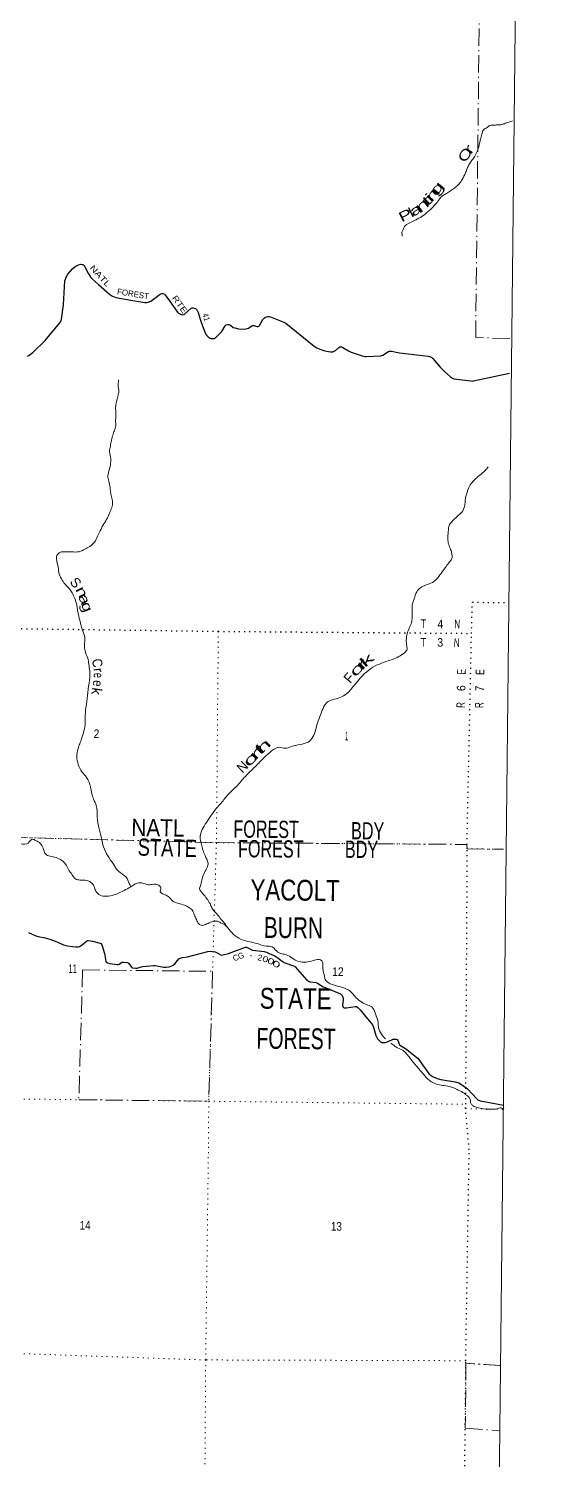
# Model space of a CAD drawing. Header units: feet. Extents: x -481249 to -254670, y -730376 to -544252.
# Drawn here: x -265312 to -254670, y -645390 to -616319 of the extents above; entities that cross this region are included whole.
import ezdxf
from ezdxf.enums import TextEntityAlignment as Align

# ---------------------------------------------------------------- set-up
doc = ezdxf.new("R2010")
doc.units = ezdxf.units.FT
doc.header["$LTSCALE"] = 70
doc.linetypes.add('DOT_DASHED', pattern=[7.7, 5, -1.2, 0.3, -1.2])
doc.linetypes.add('DOTTED', pattern=[1.5, 0.3, -1.2])
for name, color, linetype, lineweight in [('29', 7, 'Continuous', 25), ('39', 7, 'Continuous', 13), ('4', 7, 'Continuous', 13), ('41', 7, 'Continuous', 13), ('44', 7, 'DOT_DASHED', 13), ('6', 7, 'DOTTED', 25), ('7', 7, 'DOTTED', 13)]:
    doc.layers.add(name, color=color, linetype=linetype, lineweight=lineweight)
doc.layers.add('30', color=7, linetype='Continuous')

msp = doc.modelspace()

# ---------------------------------------------------------------- linework, layer by layer
at = {"layer": '29'}
for points in [[(-265337.53, -622974.88), (-265307.61, -622961.27), (-265225.57, -622901.2), (-264973.49, -622653.61), (-264674.45, -622297.09), (-264649.97, -622258.99), (-264640.27, -622225.46), (-264602.99, -621930.2), (-264574.22, -621442.84), (-264545.24, -621357.98), (-264515.31, -621306.26), (-264418.03, -621197.6), (-264362.97, -621151.11), (-264297.68, -621118.44), (-264251.44, -621104.83), (-264210.63, -621110.28), (-264180.71, -621134.78), (-264167.11, -621162), (-264096.38, -621300.82), (-264069.17, -621344.37), (-264044.69, -621374.32), (-264014.77, -621409.7), (-263895.07, -621518.58), (-263666.56, -621714.57), (-263609.43, -621755.4), (-263541.96, -621782.47), (-263235.36, -621833.71), (-262952.47, -621883.33), (-262911.66, -621883.33), (-262880.7, -621877.79), (-262830.05, -621858.84), (-262639.62, -621717.29), (-262604.26, -621698.23), (-262575.98, -621701.08), (-262547.13, -621717.29), (-262528.09, -621741.79), (-262484.56, -621801.67), (-262289.24, -622077.89), (-262265.58, -622103.82), (-262227.49, -622122.87), (-262183.97, -622131.04), (-262148.33, -622126.29), (-262015.3, -622008.55), (-261990.82, -621994.94), (-261970.24, -621995.39), (-261922.81, -622005.82), (-261895.61, -622030.32), (-261864.06, -622087.19), (-261823.2, -622220.56)], [(-261823.2, -622220.56), (-261803.71, -622284.16), (-261718.07, -622517.56), (-261697.02, -622547.51), (-261664.38, -622580.18), (-261623.57, -622607.4), (-261599.78, -622614.2), (-261584.05, -622615.83), (-261541.96, -622612.84), (-261517.48, -622599.23), (-261424.5, -622516.6), (-261388.95, -622472.66), (-261316.17, -622356.97), (-261296.46, -622339.28), (-261271.39, -622331.29), (-261244.77, -622333.83), (-261212.8, -622346.08), (-261152.28, -622389.63), (-261124.89, -622401.78), (-261046.86, -622416.85), (-260939.4, -622422.3), (-260888.4, -622416.85), (-260843.34, -622402.62), (-260778.92, -622356.97), (-260754.57, -622352.16), (-260735.39, -622351.53), (-260674.18, -622369.22), (-260651.08, -622371.93), (-260636.1, -622367.86), (-260621.13, -622350.17), (-260552.66, -622229.67), (-260520.48, -622193.65), (-260496, -622180.04), (-260449.75, -622167.79), (-260423.91, -622167.79), (-260397.9, -622174.34), (-260125.36, -622283.48), (-260086.72, -622303.64), (-259511.24, -622772.08), (-259456.75, -622804.31), (-259394.27, -622830.61), (-259296.33, -622865.99), (-259218.52, -622882.37), (-259180.04, -622885.05), (-259133.11, -622883.69), (-259101.15, -622874.16), (-259076.67, -622859.19), (-259011.38, -622797.94), (-258988.26, -622784.33), (-258975.1, -622782.59)], [(-258975.1, -622782.59), (-258956.97, -622784.33), (-258929.77, -622796.58), (-258814.88, -622867.31), (-258758.39, -622890.49), (-258533.96, -622966.71), (-258482.27, -622978.96), (-258443.48, -622979.66), (-258153.79, -622966.71), (-258117.55, -622955.26), (-258001.45, -622878.24), (-257976.22, -622869.71), (-257941.6, -622871.43), (-257773.21, -622907.19), (-257422.47, -622947.2), (-257196.91, -622973.51), (-257165.62, -622980.32), (-257145.64, -622987.94), (-257122.1, -623000.73), (-257101.7, -623019.79), (-256949.76, -623199.24), (-256861.63, -623287.91), (-256737.85, -623392.71), (-256702.48, -623419.93), (-256685.49, -623428.09), (-256662.49, -623436.1), (-256325.04, -623478.45), (-256291.04, -623479.81), (-256275.82, -623476.73), (-255542.4, -623318.77)], [(-265316.88, -634683.67), (-265168.43, -634754.81), (-265119.24, -634766.03), (-264975.34, -634794.92), (-264881.88, -634818.9), (-264738.76, -634873.46), (-264600.38, -634932.87), (-264521.67, -634952.86), (-264421.3, -634971.55), (-264353.61, -634978.55), (-264313.44, -634978.97), (-264276.58, -634966.88), (-264224.57, -634936.88), (-264134.98, -634860.82), (-264113.77, -634850.1), (-264095.67, -634850.1), (-264015.02, -634861.38), (-263883.25, -634892.14), (-263862.84, -634897.98), (-263846.08, -634908.97), (-263827.23, -634934.18), (-263814.98, -634958.7), (-263770.34, -635108.51), (-263741.93, -635277.06), (-263731.53, -635291.52), (-263707.02, -635303.19), (-263660.71, -635312.78), (-263509.78, -635333.55), (-263487.17, -635332.47), (-263471.26, -635326.55), (-263424.58, -635296.19), (-263402.26, -635288.3), (-263384.89, -635285.68), (-263307.86, -635295.02), (-263288.56, -635300.72), (-263275.18, -635313.7), (-263224.51, -635392.05), (-263219.16, -635397.78), (-263199.32, -635403.62), (-263133.96, -635411.79), (-263106.94, -635410.55), (-263027.17, -635381.44), (-262994.17, -635372.97), (-262775.07, -635354.58), (-262737.9, -635356.45), (-262675.63, -635368.56)], [(-262675.63, -635368.56), (-262564.66, -635390.13), (-262518.59, -635390.78), (-262457.9, -635381.43), (-262412.38, -635366.25), (-262371.78, -635346.26), (-262343.52, -635324.21), (-262260.65, -635220.28), (-262234.78, -635203.24), (-262187.12, -635191.09), (-262080.26, -635176.54), (-261670.1, -635069.33), (-261623.97, -635064.97), (-261581.96, -635067.31), (-261522.34, -635078.48), (-261493.26, -635090.66), (-261419.56, -635134.65), (-261392.3, -635143.21), (-261356.12, -635140.88), (-261247.09, -635110.34), (-260904.44, -634983.23), (-260884.51, -634984.12), (-260761.88, -635046.72), (-260528.47, -635071.69), (-260502.36, -635077.82), (-260480.19, -635086), (-260413.49, -635118.12), (-260322.62, -635153.73), (-260290.69, -635172.72), (-260141.09, -635283.87), (-260123.63, -635293.85), (-260104.37, -635302.03), (-259929.3, -635359.25), (-259908.29, -635369.76), (-259893.22, -635381.13), (-259656.19, -635650.02), (-259633.4, -635668.57), (-259617.67, -635676.87), (-259604.83, -635682.71), (-259588.49, -635687.38), (-259474.11, -635702.57), (-259442.43, -635714.62), (-259348.06, -635776.13), (-259324.05, -635789.12), (-259205.03, -635833.64), (-258977.5, -635932.61), (-258961.46, -635944.8), (-258940.15, -635967.64), (-258924.97, -636000.34), (-258922.64, -636017.86), (-258921.82, -636055.61), (-258933.14, -636166.16), (-258930.62, -636187.37), (-258924.97, -636194.19), (-258923.81, -636196.52), (-258910.97, -636209.37), (-258898.13, -636212.87), (-258899.88, -636212.87), (-258881.25, -636216.41), (-258853.78, -636215.21), (-258674.72, -636188.83), (-258648.95, -636190.68), (-258625.6, -636205.86), (-258572.2, -636256.99), (-258518.24, -636322.65)], [(-258518.24, -636322.65), (-258324.66, -636558.16), (-258302.29, -636606.4), (-258257.3, -636775.52), (-258237.51, -636817.76), (-258220.59, -636842.29), (-258171.9, -636897.3), (-258159.31, -636907.68), (-258134.22, -636917.03), (-258088.48, -636923.07), (-258064.78, -636920.52), (-258040.85, -636912.35), (-257933.23, -636862.4), (-257911.88, -636855.13), (-257882.12, -636851.63), (-257846.52, -636852.79), (-257825.23, -636860.71), (-257808, -636877.32), (-257801, -636890.16), (-257790.5, -636931.03), (-257773.43, -636963.78), (-257754.32, -636982.42), (-257651.17, -637044.35), (-257428.86, -637215.04), (-257405.92, -637240.49), (-257174.27, -637560.34), (-257156.15, -637577.98), (-257090.79, -637617.68), (-257010.21, -637649.81), (-256936.73, -637671.4), (-256644.94, -637718.11), (-256572.27, -637741.12), (-256495.55, -637783.5), (-256392.87, -637860.9), (-256205.25, -638064.83), (-256183.93, -638082.45), (-256134.91, -638105.81), (-256095.22, -638112.81), (-256052.47, -638120.07), (-255665.21, -638194.72)]]:
    msp.add_lwpolyline(points, dxfattribs=at)
at = {"layer": '39'}
for points in [[(-257724.91, -620537.12), (-257723.42, -620497.06), (-257725.92, -620456.84), (-257701.78, -620399.57), (-257673.41, -620336.45), (-257621.74, -620292.26), (-257568.74, -620266.18), (-257458.6, -620210.16), (-257383.17, -620172.89), (-257264.14, -620093.14), (-257185.6, -620025.89), (-257071.44, -619915.86), (-256996.07, -619826.42), (-256947.65, -619762.05), (-256883.47, -619704.3), (-256803.6, -619655.16), (-256721.51, -619600.08), (-256635.34, -619543.16), (-256564.64, -619471.6), (-256503.41, -619385.65), (-256434.39, -619251.84), (-256398.99, -619160.9), (-256366.18, -619085.9), (-256311.16, -619005.73), (-256254.07, -618923.63), (-256196.02, -618815.49), (-256159.27, -618688.48), (-256140.22, -618606.95), (-256118.95, -618519.48), (-256089.02, -618414.29), (-256069.61, -618376.9), (-255995.74, -618327.54), (-255942.22, -618287.43), (-255889.97, -618281.38), (-255805.75, -618276.55), (-255707.54, -618272.24), (-255644.7, -618250.54), (-255557.51, -618219.73), (-255514.87, -618203.29), (-255478.85, -618191.28)], [(-263482.52, -623456.95), (-263494.85, -623572.84), (-263486.72, -623623.3), (-263479.2, -623689.79), (-263494.17, -623769.47), (-263515.97, -623870.96), (-263542.28, -623986.33), (-263540.54, -624100.75), (-263540.8, -624215.09), (-263544.38, -624311.25), (-263538.48, -624367.65), (-263558.05, -624463.2), (-263595.83, -624564.09), (-263628.28, -624683.23), (-263650.67, -624800.75), (-263666.84, -624912.48), (-263644.32, -625059.79), (-263648.8, -625179.99), (-263686.45, -625331.03), (-263701.35, -625408.71), (-263683.25, -625513.72), (-263658.13, -625645.07), (-263631.99, -625802.54), (-263608.05, -625911.78), (-263616.15, -626021.81), (-263654.23, -626130.71), (-263709.11, -626261.05), (-263781.6, -626380.68), (-263856.99, -626524.28), (-263909.13, -626634.65), (-263973.48, -626750.58), (-264070.9, -626841.19), (-264171.05, -626897.58), (-264286.96, -626947.36), (-264437.2, -626951.71), (-264569.23, -626950.73), (-264665.51, -626957.12), (-264736.14, -627026.67), (-264741.72, -627122.75), (-264712.98, -627264.27), (-264688.16, -627403.64), (-264626.78, -627528.34), (-264558.28, -627623.21), (-264481.19, -627702.37), (-264426.23, -627784.69), (-264372.54, -627901.08), (-264333.43, -628032.96), (-264300.34, -628218.78), (-264262.13, -628374.7), (-264218.37, -628542.87), (-264171.65, -628685.07), (-264177.7, -628847.34), (-264165.97, -628962.14), (-264111.55, -629112.65), (-264087.91, -629229.91), (-264068.02, -629501.49), (-264102.95, -629740.91), (-264130.5, -629996.66), (-264159.07, -630226.29), (-264162.24, -630418.77), (-264188.64, -630590.3), (-264236.5, -630746.98), (-264272.28, -630847.94), (-264308.06, -630948.9), (-264332.47, -631120.51), (-264303.95, -631268.04), (-264229.55, -631419.31), (-264135.75, -631533.2), (-264051.15, -631733.01), (-264025.81, -631858.35), (-263990.25, -631978.06), (-263936.86, -632102.46), (-263917.62, -632337.91), (-263880.47, -632576.04), (-263826.75, -632798.76), (-263790.01, -632940.58), (-263702.97, -633128.44), (-263589.13, -633295.25), (-263497.99, -633427.09), (-263441.62, -633471.36), (-263311.85, -633586.61), (-263282.41, -633655.93), (-263249.06, -633727.41), (-263237.04, -633753.96)], [(-255974.58, -625221.58), (-256035.44, -625297.52), (-256147.08, -625393.61), (-256227.62, -625460.77), (-256302.62, -625540.19), (-256366.44, -625642.1), (-256413.48, -625776.74), (-256436.97, -625870.14), (-256444.11, -625954.13), (-256461.68, -626049.76), (-256534.17, -626169.4), (-256621.01, -626244.35), (-256695.93, -626321.76), (-256762.78, -626397.48), (-256779.91, -626481.09), (-256789.78, -626585.04), (-256794.64, -626715.25), (-256766.7, -626824.64), (-256728.4, -626924.4), (-256709.4, -627005.36), (-256712.39, -627085.5), (-256775.7, -627173.38), (-256847.44, -627272.98), (-256931.78, -627388.15), (-257022.18, -627505.1), (-257106.72, -627572.12), (-257248.9, -627628.93), (-257344.76, -627677.47), (-257425.9, -627760.66), (-257479.3, -627905.1), (-257517.98, -628030.02), (-257519.94, -628136.28), (-257518.37, -628308.87), (-257542.23, -628412.28), (-257588.37, -628522.89), (-257626.97, -628645.81), (-257638.05, -628781.81), (-257625.87, -628884.59), (-257623.37, -628924.8), (-257674.16, -628999.12), (-257921.31, -629134.21), (-258270.52, -629269.46), (-258443, -629387.31), (-258599.06, -629547.92), (-258739.36, -629715.15), (-258882.76, -629858.18), (-259025.32, -629925.01), (-259179.05, -629969.34), (-259260.99, -630020.41), (-259311.71, -630092.72), (-259377.55, -630248.72), (-259442.3, -630428.83), (-259481.64, -630571.79), (-259536.82, -630710.13), (-259634.77, -630814.76), (-259794.71, -630864.88), (-259972.42, -630908.31), (-260101.65, -630939.53), (-260213.02, -630921.28), (-260373.86, -630995.44), (-260547.76, -631151.36), (-260726.69, -631335.18), (-260882.38, -631485.77), (-261070.43, -631699.33), (-261238.63, -631863.5), (-261378.78, -632026.71), (-261565.2, -632250.37), (-261675.46, -632416.72), (-261764.76, -632557.79), (-261820.09, -632700.14), (-261825.15, -632782.2), (-261797.36, -632895.6), (-261769.57, -633009), (-261727.64, -633118.92), (-261692.52, -633196.48), (-261665.46, -633275.75), (-261686.65, -633361.21), (-261738.64, -633467.58), (-261785.23, -633590.2), (-261813.76, -633711.5), (-261836.73, -633790.88), (-261768.76, -633899.78), (-261690.42, -633999.04), (-261626.06, -634097.77), (-261587.31, -634185.5), (-261530.13, -634261.89), (-261453.19, -634345.05), (-261380.77, -634442.08), (-261325.06, -634504.37), (-261280.75, -634575.71)], [(-267704.4, -630537.53), (-267676.24, -630640.91), (-267650.65, -630706.07), (-267612.56, -630757.67), (-267563.72, -630789.61), (-267479.8, -630792.78), (-267406.17, -630803.6), (-267308.48, -630813.31), (-267221.83, -630850.69), (-267122.33, -630972.82), (-267030.23, -631078.62), (-266964.83, -631149.31), (-266914.67, -631199.35), (-266850.52, -631249.93), (-266749.14, -631267.81), (-266605.05, -631267.24), (-266531.21, -631326.21), (-266453.22, -631381.32), (-266387.38, -631439.98), (-266319.53, -631498.72), (-266171.35, -631656.8), (-266114.17, -631733.19), (-266016.29, -631845.23), (-265906.13, -631949.71), (-265806.62, -632017.67), (-265723.68, -632101.06), (-265677.61, -632207.12), (-265663.59, -632313.98), (-265721.06, -632460.26), (-265792.16, -632596), (-265748.9, -632724.02), (-265674.26, -632815.12), (-265570.15, -632867.21), (-265464.77, -632885.24), (-265320.01, -632866.64), (-265237.17, -632791.53), (-265164.06, -632816.37), (-265074.16, -632873.94), (-265015.65, -632968.44), (-264970.1, -633088.52), (-264875.76, -633134.22), (-264752.77, -633162.95), (-264634.9, -633221.58), (-264561.58, -633294.57), (-264501.75, -633407.17), (-264431.32, -633504.13), (-264356.75, -633597.23), (-264267.51, -633618.66), (-264127.79, -633627.96), (-264050.98, -633660.96), (-263980.33, -633751.9), (-263947.58, -633839.41), (-263888.17, -633909.86), (-263763.56, -633948.68), (-263610.8, -633930.39), (-263483.05, -633885.07), (-263334.2, -633810.45), (-263217.61, -633742.64), (-263133.75, -633693.65), (-263009.11, -633678.31), (-262884.35, -633713.12), (-262770.01, -633705.41), (-262688.31, -633714.52), (-262626.68, -633779.04), (-262635.74, -633860.95), (-262579.28, -633903.21), (-262494.56, -633938.52), (-262424.86, -634001.34), (-262374.78, -634053.39), (-262305.89, -634084.08), (-262171.13, -634119.27), (-262076.71, -634162.97), (-261998.8, -634220.09), (-261933.65, -634350.95), (-261893.2, -634446.77), (-261866.94, -634493.9), (-261806.57, -634538.32), (-261713.9, -634521.76), (-261616.2, -634477.31), (-261507.18, -634451.34), (-261443.76, -634467.78), (-261379.02, -634502.33), (-261327.88, -634526.34), (-261235.48, -634624.12), (-261123.85, -634742.7), (-260945.52, -634843.74), (-260774.95, -634884.3), (-260630.28, -634921.87), (-260487.68, -634961.37), (-260360.25, -634978.23), (-260325.25, -635005.63)], [(-260325.25, -635005.63), (-260220.71, -635099.87), (-260115.7, -635127.91), (-259981.84, -635187.14), (-259864.49, -635259.79), (-259711.53, -635289.66), (-259562.55, -635265.2), (-259477.5, -635238.33), (-259356.14, -635256.96), (-259332.7, -635326.06), (-259331.77, -635408.35), (-259324.31, -635476.84), (-259301.55, -635563.97), (-259284.33, -635638.85), (-259222.63, -635701.37), (-259053.1, -635769.97), (-258894.67, -635814.08), (-258778.94, -635876.64), (-258678.85, -635982.74), (-258446.89, -636148), (-258338.71, -636198.24), (-258273.03, -636315.08), (-258216.99, -636475.68), (-258201.93, -636608.66), (-258145.07, -636747.23), (-258063.71, -636843.46)], [(-257951.7, -636931.52), (-257893.45, -636975.43), (-257833.07, -637019.84), (-257711.2, -637078.62), (-257564.94, -637234.62), (-257428.97, -637398.25), (-257291.08, -637563.96), (-257175.59, -637686.7), (-257087.54, -637740.18), (-256965, -637780.93), (-256835.64, -637799.87), (-256681.06, -637839.82), (-256580.72, -637885.75), (-256461.14, -637952.46), (-256412.61, -637992.42), (-256354.53, -638044.77), (-256319.05, -638166.48), (-256280.5, -638206.06), (-256199.7, -638239.21), (-256072.71, -638268.09), (-255876.89, -638275.5), (-255770.24, -638259.47), (-255731.68, -638244.88), (-255655.96, -638275.76)]]:
    msp.add_spline(points, degree=3, dxfattribs=at)
at = {"layer": '4'}
msp.add_lwpolyline([(-477481.62, -544260.22), (-445653.6, -544895.12), (-413824.72, -545486.23), (-381995.06, -546033.57), (-350164.67, -546537.13), (-318333.63, -546996.89), (-286501.98, -547412.88), (-254669.8, -547785.08), (-256679.15, -730375.58), (-288762.49, -730000.45), (-320845.3, -729581.19), (-352927.49, -729117.79), (-385009.01, -728610.26), (-417089.81, -728058.61), (-449169.81, -727462.83), (-481249.23, -726835.88)], close=True, dxfattribs=at)
msp.add_lwpolyline([(-477481.62, -544260.22), (-445653.6, -544895.12), (-413824.72, -545486.23), (-381995.06, -546033.57), (-350164.67, -546537.13), (-318333.63, -546996.89), (-286501.98, -547412.88), (-254669.8, -547785.08), (-256679.15, -730375.58), (-288762.49, -730000.45), (-320845.3, -729581.19), (-352927.49, -729117.79), (-385009.01, -728610.26), (-417089.81, -728058.61), (-449169.81, -727462.83)], dxfattribs=at)
at = {"layer": '44'}
for p, q in [((-264213.64, -635442.91), (-264291.92, -638082.17)), ((-264291.92, -638082.17), (-261651.68, -638113.18))]:
    msp.add_line(p, q, dxfattribs=at)
for points in [[(-255533.68, -622614.31), (-256228.43, -622598.17), (-256137.32, -614503.34)], [(-269547.53, -638949.95), (-269543.26, -638010.59), (-266879.96, -638051.78), (-266763.32, -632721.75), (-261495.84, -632858.86), (-256404.69, -632895.01), (-256397.98, -632983.53), (-255662.18, -632993.71)], [(-264213.64, -635442.91), (-261573.4, -635473.92), (-261651.68, -638113.18)], [(-255720.99, -643482.72), (-256425.42, -643436.3), (-256440.42, -644758.17), (-255737.46, -644804.49)]]:
    msp.add_lwpolyline(points, dxfattribs=at)
at = {"layer": '6'}
for points in [[(-287446.13, -628283.94), (-282414.74, -628205.48), (-277262.84, -628276.02), (-271971.12, -628299.69), (-266721.72, -628492.29), (-261457.85, -628565.06), (-256312.89, -628607.26)], [(-256359.45, -639099.22), (-256434.68, -638262.42), (-256429.4, -638174.35), (-256397.98, -632983.53), (-256404.69, -632895.01), (-256312.89, -628607.26), (-256295.29, -627973.97), (-255600.11, -627980.63)], [(-256669.28, -664537.1), (-256669.23, -664499.66), (-256576.52, -659198.37), (-256495.44, -654083.31), (-256484.94, -648680.11), (-256425.42, -643436.3), (-256430.46, -643386.07), (-256359.45, -639099.22)]]:
    msp.add_lwpolyline(points, dxfattribs=at)
at = {"layer": '7'}
for p, q in [((-255662.18, -632993.71), (-256397.98, -632983.53)), ((-256434.68, -638262.42), (-255657.68, -638275.73)), ((-255720.99, -643482.72), (-256425.42, -643436.3))]:
    msp.add_line(p, q, dxfattribs=at)
for points in [[(-261457.85, -628565.06), (-261495.84, -632858.86), (-261651.68, -638113.18), (-261657.51, -639040.16)], [(-256404.69, -632895.01), (-261495.84, -632858.86), (-266763.32, -632721.75), (-272008.18, -632675.78), (-277308.15, -632551.49), (-282671.15, -632561.23)], [(-277549.63, -638855.73), (-277551.11, -638655.81), (-277530.17, -637863.48), (-277374.02, -637861.37), (-272111.86, -637980.22), (-269543.26, -638010.59), (-266879.96, -638051.78), (-261651.68, -638113.18), (-256429.4, -638174.35)], [(-261657.51, -639040.16), (-261713.45, -643369.83), (-261751.63, -648650.16), (-261772.75, -653980.96), (-261777.98, -659215.85), (-261872.44, -664607.33), (-261896.4, -669877.92), (-261775.92, -675141.41), (-261780.43, -680442.47), (-261746.99, -684685.7)], [(-256430.46, -643386.07), (-261713.45, -643369.83), (-267035.32, -643188.39), (-272276.74, -643199.04), (-277675.31, -643148.38)]]:
    msp.add_lwpolyline(points, dxfattribs=at)

# ---------------------------------------------------------------- texts
at = {"layer": '30'}
for s, rotation, width, p in [('NATL', 312.71, 1.3, (-264081.27, -621190.44)), ('RTE', 305.265, 1.25, (-262405.14, -621792.74)), ('41', 287.033, 0.8, (-261784.55, -622120.62))]:
    msp.add_text(s, height=120, rotation=rotation, dxfattribs=dict(at, width=width)).set_placement(p)
msp.add_text('FOREST', height=120, rotation=350.512, dxfattribs=at).set_placement((-263520.37, -621714.01))
for s, rotation, p in [('C', 20.353, (-261082.83, -635252.06)), ('-', 353.894, (-260797.27, -635204.46))]:
    msp.add_text(s, height=120, rotation=rotation, dxfattribs=at).set_placement(p, align=Align.CENTER)
for s, rotation, width, p in [('G', 20.353, 0.95, (-260976.52, -635212.63)), ('2', 347.894, 1.05, (-260623.97, -635254.74)), ('0', 339.788, 1.35, (-260519.88, -635282.84)), ('0', 333.601, 1.55, (-260415.49, -635321.93)), ('0', 323.388, 1.85, (-260314.23, -635375.39))]:
    msp.add_text(s, height=120, rotation=rotation, dxfattribs=dict(at, width=width)).set_placement(p, align=Align.CENTER)
at = {"layer": '41'}
for s, rotation, width, p in [('C', 55.957, 1.45, (-256367.5, -618944.94)), ('r', 56.682, 1.75, (-256283.63, -618825.26)), ('g', 51.002, 1.9, (-256942.7, -619629.03)), ('t', 42.783, 1.9, (-257155.73, -619889.24)), ('i', 45.107, 1.9, (-257094.6, -619825.76)), ('n', 48.094, 2, (-257035.1, -619752.92)), ('P', 26.15, 1.5, (-257614.13, -620200.41)), ('l', 26.952, 1.15, (-257497.83, -620144.1)), ('a', 28.953, 1.55, (-257401.26, -620090.76)), ('n', 37.634, 1.85, (-257257.19, -619985.99)), ('n', 296.962, 1.5, (-264317.39, -627809.9)), ('a', 293.491, 1.4, (-264269.43, -627950.73)), ('g', 291.642, 1.35, (-264216.43, -628103.2)), ('k', 40.529, 2.1, (-258375.93, -629224.17)), ('C', 279.954, 0.9, (-264012.34, -629224.31)), ('o', 47.288, 1.95, (-258574.9, -629403.81)), ('r', 44.365, 2.25, (-258471.5, -629303.27)), ('e', 264.589, 0.85, (-264003.81, -629614.72)), ('e', 270.461, 0.7, (-263990.48, -629462.08)), ('k', 261.486, 1.05, (-264026, -629767.2)), ('h', 43.564, 2.05, (-260473.71, -630970.52)), ('o', 43.953, 2, (-260736.58, -631233.03)), ('r', 45.668, 2.25, (-260640.03, -631132)), ('t', 45.876, 2, (-260550.24, -631038.53))]:
    msp.add_text(s, height=200, rotation=rotation, dxfattribs=dict(at, width=width)).set_placement(p, align=Align.CENTER)
for s, rotation, p in [('S', 310.575, (-264430.09, -627639.81)), ('r', 276.436, (-263990.25, -629365.18)), ('F', 50.095, (-258725.18, -629572.99)), ('N', 44.14, (-260898.82, -631390.25))]:
    msp.add_text(s, height=200, rotation=rotation, dxfattribs=at).set_placement(p, align=Align.CENTER)
at = {"layer": '44'}
for s, height, rotation, width, p in [('NATL', 350, 359.31, 0.9, (-263225.09, -632724.13)), ('FOREST', 350, 359.593, 0.7, (-261150.97, -632756.6)), ('BDY', 350, 359.593, 0.7, (-258760.76, -632791.45)), ('STATE', 350, 358.509, 0.8, (-263100.08, -633121.86)), ('FOREST', 350, 359.593, 0.7, (-261056.52, -633154.71)), ('BDY', 350, 359.593, 0.7, (-258885.81, -633166.88)), ('YACOLT', 423.5, 359.433, 0.8, (-260805.3, -634027.26)), ('BURN', 423.5, 359.433, 0.75, (-260534.52, -634793.29)), ('STATE', 423.5, 359.433, 0.8, (-260618.56, -636231.95)), ('FOREST', 423.5, 359.433, 0.7, (-260683.92, -637044.68))]:
    msp.add_text(s, height=height, rotation=rotation, dxfattribs=dict(at, width=width)).set_placement(p)
at = {"layer": '6'}
for s, rotation, width, p in [('T', 359.53, 0.85, (-257292.06, -628499.23)), ('4', 359.53, 0.9, (-256945.51, -628502.06)), ('N', 359.53, 0.7, (-256603.78, -628504.86)), ('T', 359.53, 0.85, (-257292.59, -628874.3)), ('3', 359.53, 0.9, (-256949.34, -628877.08)), ('N', 359.53, 0.7, (-256613.72, -628881.52)), ('E', 88.773, 0.75, (-256429.58, -629385.69)), ('E', 88.773, 0.75, (-256054.7, -629394.69)), ('6', 88.773, 0.9, (-256436.78, -629721.85)), ('7', 88.773, 0.9, (-256061.86, -629729.8)), ('R', 88.773, 0.7, (-256444.09, -630063.49)), ('R', 88.773, 0.7, (-256069.08, -630067.09))]:
    msp.add_text(s, height=175, rotation=rotation, dxfattribs=dict(at, width=width)).set_placement(p, align=Align.CENTER)
at = {"layer": '7'}
for s, width, p in [('2', 0.9, (-263992.5, -630732.28)), ('1', 0.45, (-258887.03, -630779.02)), ('11', 0.65, (-264501.35, -635506.86)), ('12', 0.9, (-259145.14, -635565.68))]:
    msp.add_text(s, height=175, rotation=359.183, dxfattribs=dict(at, width=width)).set_placement(p)
at = {"layer": '7', "width": 0.85}
for s, p in [('14', (-264273.39, -640719.57)), ('13', (-259167.74, -640743.91))]:
    msp.add_text(s, height=175, dxfattribs=at).set_placement(p)

doc.saveas('drawing.dxf')
